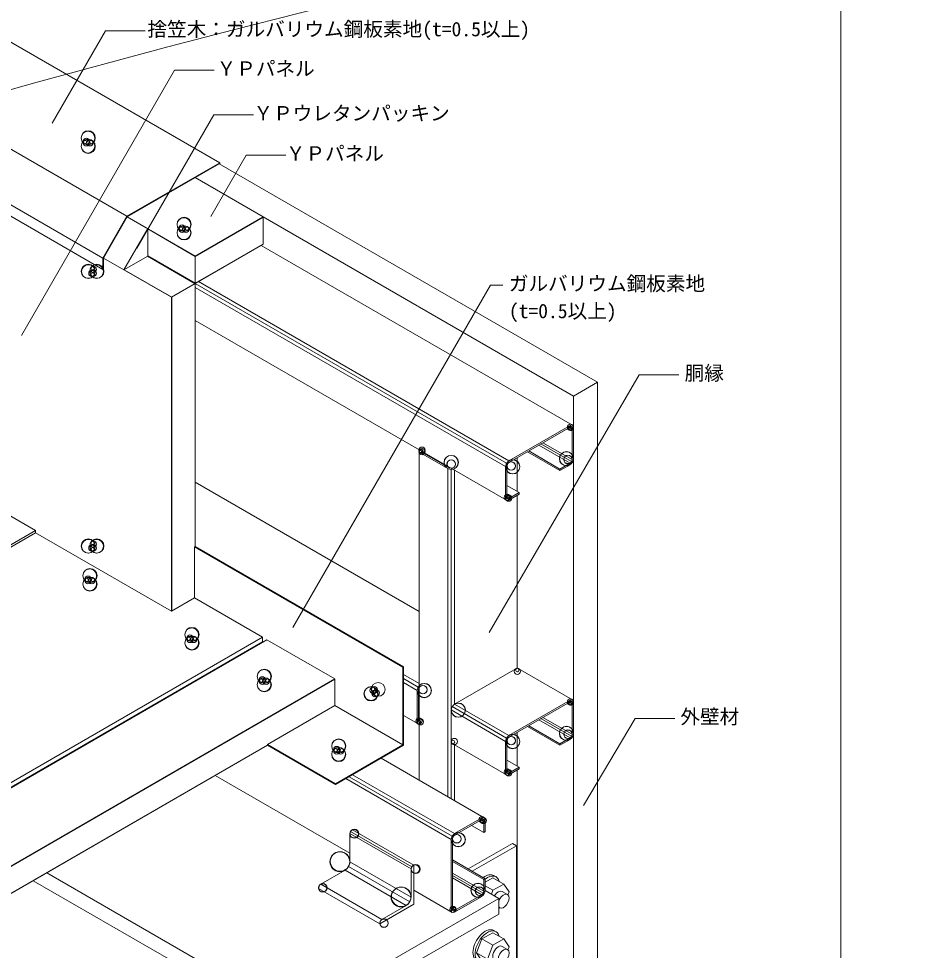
# Model space of a CAD drawing. Units: millimetres, scale not verified. Extents: x -46106 to 18482, y -26766 to 60140.
# Drawn here: x 753 to 1901, y -448 to 739 of the extents above; entities that cross this region are included whole.
import ezdxf
from ezdxf.enums import TextEntityAlignment as Align

# ---------------------------------------------------------------- set-up
doc = ezdxf.new("R2010")
doc.units = ezdxf.units.MM
doc.header["$LTSCALE"] = 7
for name, color, linetype, lineweight in [('0-0_0', 7, 'Continuous', 18), ('0-3_BOUSUI', 1, 'Continuous', 18), ('0-4_MOJI', 7, 'Continuous', 18), ('0-6_dannnetu', 6, 'Continuous', 18), ('0-7_KANAMONO', 5, 'Continuous', 18), ('0-8_doubuti', 5, 'Continuous', 18), ('0-9_bo-do', 3, 'Continuous', 18), ('0-B_STEEL-A', 4, 'Continuous', 18), ('0-C_joint', 3, 'Continuous', 18), ('0-D_dekki2', 1, 'Continuous', 18), ('0-E_hari-S', 5, 'Continuous', 18)]:
    doc.layers.add(name, color=color, linetype=linetype, lineweight=lineweight)
doc.styles.add('ＭＳ ゴシック', font='')
doc.styles.get('ＭＳ ゴシック').set_extended_font_data('MS Gothic')

# ---------------------------------------------------------------- blocks, each defined once
blk = doc.blocks.new('bolt-a')
at = {"layer": '0-C_joint'}
for p, q in [((12.124, 20.321), (29.445, 10.321)), ((13.778, 23.865), (17.242, 21.865)), ((-5.196, 10.321), (12.124, 0.321)), ((3.464, -22), (-13.856, -12)), ((26.908, -1.393), (35.569, -6.393)), ((-13.778, -23.865), (-10.314, -25.865)), ((-5.196, -24.321), (12.124, -34.321)), ((14.661, -22.607), (23.321, -27.607))]:
    blk.add_line(p, q, dxfattribs=at)
for points in [[(12.124, 20.321), (-5.196, 10.321), (-13.856, -12), (-5.196, -24.321)], [(36.22, -6.859), (38.105, -2), (29.445, 10.321), (12.124, 0.321), (3.464, -22), (12.124, -34.321), (23.545, -27.727)]]:
    blk.add_lwpolyline(points, dxfattribs=at)
for centre, major_axis, start_param, end_param in [((0, 0), (-13.778, -23.865), 3.14159265, 6.28318531), ((3.464, -2), (-13.778, -23.865), 2.60333023, 6.82144774), ((20.785, -12), (-6.124, -10.607), 3.14159265, 6.28318531)]:
    blk.add_ellipse(centre, major_axis=major_axis, ratio=0.57735, start_param=start_param, end_param=end_param, dxfattribs=at)
blk.add_ellipse((29.445, -17), major_axis=(-6.124, -10.607), ratio=0.57735, dxfattribs=at)

msp = doc.modelspace()

# ---------------------------------------------------------------- linework, layer by layer
at = {"layer": '0-0_0'}
msp.add_lwpolyline([(-1800.053, -1319.833), (1799.947, -1319.833), (1799.947, 1080.167), (-1800.053, 1080.167)], close=True, dxfattribs=at)
at = {"layer": '0-3_BOUSUI'}
for p, q in [((774.182, 86.917), (681.238, 140.579)), ((774.182, 86.917), (-1662.175, -1319.833)), ((774.182, 83.917), (-1656.979, -1319.833)), ((774.182, 86.917), (774.182, 83.917))]:
    msp.add_line(p, q, dxfattribs=at)
for centre, radius in [((-14589.76, 28624.52), 31515.975), ((-4161.723, 4611.12), 5490.165), ((3793.591, 668.398), 3939.497), ((4516.577, -12800.75), 13965.194), ((2277.97, -4669.531), 5807.595)]:
    msp.add_circle(centre, radius, dxfattribs=at)
at = {"layer": '0-4_MOJI'}
for p, q in [((1353.827, 399.313), (1102, -36.864)), ((1369.446, 399.313), (1353.827, 399.313))]:
    msp.add_line(p, q, dxfattribs=at)
for points in [[(913.753, 723.443), (863.315, 723.443), (795.328, 605.686)], [(1001.825, 673.198), (951.387, 673.198), (756.328, 335.345)], [(1051.826, 616.254), (1001.388, 616.254), (903.327, 446.408)], [(1093.053, 565.05), (1042.615, 565.05), (997.406, 486.747)], [(1593.865, 285.014), (1543.427, 285.014), (1352.139, -43.258)], [(1588.499, -152.724), (1538.061, -152.724), (1472.359, -263.474)]]:
    msp.add_lwpolyline(points, dxfattribs=at)
at = {"layer": '0-6_dannnetu'}
for p, q in [((1064.301, 486.42), (977.7, 536.419)), ((977.698, 436.417), (891.095, 486.417)), ((977.698, 436.067), (1064.301, 486.067)), ((977.698, 436.067), (917.076, 471.067)), ((977.698, 401.767), (1064.301, 451.767)), ((947.387, 383.917), (860.785, 433.917)), ((977.395, 401.242), (916.773, 436.242)), ((977.698, 401.767), (917.076, 436.767)), ((977.698, 401.417), (917.076, 436.417)), ((947.69, 384.092), (887.068, 419.092)), ((977.395, 66.242), (977.395, 401.242)), ((947.69, -15.908), (947.69, 384.092)), ((1279.508, 180.096), (1279.508, 179.167)), ((1390.359, 135.167), (1374.771, 144.167)), ((947.387, -16.083), (774.182, 83.917)), ((1063.435, -49.083), (976.832, 0.917)), ((1063.435, -49.083), (390.966, -437.333)), ((1063.435, -55.083), (396.162, -440.333)), ((1069.064, -52.333), (396.595, -440.583)), ((1069.064, -52.333), (1155.666, -102.333)), ((483.197, -490.933), (1155.666, -102.683)), ((1262.992, -141.297), (1262.187, -140.833)), ((483.197, -525.233), (1069.93, -186.483)), ((1390.359, -214.833), (1374.771, -205.833)), ((1345.326, -297.833), (1329.737, -288.833))]:
    msp.add_line(p, q, dxfattribs=at)
for points in [[(1064.301, 451.417), (1064.301, 486.417), (977.698, 436.417), (977.698, 401.417)], [(917.076, 471.417), (917.076, 436.417), (886.765, 418.917)], [(947.387, -16.083), (976.832, 0.917), (976.832, 65.917), (977.698, 66.417), (977.698, 401.417), (947.387, 383.917)], [(1069.93, -185.833), (1155.666, -136.333), (1155.666, -102.333), (483.197, -490.583), (483.197, -525.583), (1069.93, -186.833)]]:
    msp.add_lwpolyline(points, close=True, dxfattribs=at)
msp.add_lwpolyline([(1063.868, -55.333), (1063.435, -55.083), (1063.435, -49.083)], dxfattribs=at)
at = {"layer": '0-7_KANAMONO'}
for p, q in [((1008.877, 555.419), (463.734, 870.157)), ((890.737, 487.21), (674.23, 612.21)), ((859.919, 433.832), (643.412, 558.832)), ((859.919, 419.417), (643.412, 544.417)), ((1242.269, -87.333), (976.832, 65.917)), ((1243.135, -86.833), (977.698, 66.417)), ((1203.241, -120.212), (1206.303, -123.444)), ((1242.269, -186.333), (1155.666, -136.333)), ((1156.532, -235.833), (1069.93, -185.833)), ((1156.532, -236.833), (1069.93, -186.833)), ((1166.277, -194.222), (1164.797, -195.604)), ((1174.719, -335.333), (1174.719, -299.333)), ((1255.259, -339.833), (1256.125, -339.333)), ((1137.48, -363.833), (1168.657, -345.833)), ((1252.661, -380.333), (1252.661, -344.333)), ((1134.882, -369.333), (1134.882, -368.333)), ((1215.422, -408.833), (1246.599, -390.833))]:
    msp.add_line(p, q, dxfattribs=at)
for points in [[(1008.877, 553.419), (1008.877, 555.419), (890.737, 487.21), (859.919, 433.832), (859.919, 419.417), (860.785, 419.917), (860.785, 433.917), (891.095, 486.417), (1008.011, 553.919)], [(1243.135, -186.833), (1243.135, -86.833), (1242.269, -87.333), (1242.269, -186.333), (1156.532, -235.833), (1156.532, -236.833)]]:
    msp.add_lwpolyline(points, close=True, dxfattribs=at)
msp.add_lwpolyline([(1256.125, -339.333), (1256.125, -389.333), (1212.824, -414.333), (1212.824, -413.333)], dxfattribs=at)
for centre, radius in [((1201.64, -121.294), 8.999), ((1201.671, -120.898), 8.776), ((1204.209, -116.842), 3.991), ((1210.744, -115.66), 8.776), ((1205.925, -115.821), 3.954), ((1204.314, -114.999), 2.146), ((1206.644, -121.058), 3.991), ((1208.385, -120.083), 3.954), ((1208.292, -121.889), 2.146), ((1160.264, -187.918), 8.724), ((1160.264, -198.29), 8.724), ((1160.607, -187.652), 8.989), ((1160.607, -198.557), 8.989), ((1157.998, -192.13), 3.941), ((1158.013, -194.095), 3.962), ((1156.49, -193.104), 2.146), ((1162.922, -194.095), 3.962), ((1164.445, -193.104), 2.146), ((1180.101, -299.539), 5.386), ((1180.484, -299.6), 5.749), ((1161.91, -335.149), 12.636), ((1162.219, -334.869), 12.509), ((1258.043, -344.539), 5.386), ((1258.427, -344.6), 5.749), ((1140.126, -368.498), 5.247), ((1140.303, -368.347), 5.324), ((1239.852, -380.149), 12.636), ((1240.161, -379.869), 12.509), ((1218.068, -413.498), 5.247), ((1218.245, -413.347), 5.324)]:
    msp.add_circle(centre, radius, dxfattribs=at)
at = {"layer": '0-8_doubuti'}
for p, q in [((1458.373, 220.971), (1061.764, 449.953)), ((1377.369, 175.667), (982.028, 403.917)), ((1374.307, 172.435), (977.698, 401.417)), ((1373.039, 168.167), (977.698, 396.417)), ((1374.307, 125.364), (977.698, 354.346)), ((1455.311, 220.667), (1377.369, 175.667)), ((1377.369, 173.667), (1455.311, 218.667)), ((1457.248, 221.258), (1455.311, 220.667)), ((1457.909, 217.167), (1457.909, 177.167)), ((1459.641, 178.167), (1459.641, 218.167)), ((1455.311, 172.667), (1415.474, 195.667)), ((1457.148, 174.607), (1418.072, 197.167)), ((1457.909, 177.167), (1420.67, 198.667)), ((1262.992, 188.167), (1262.992, -231.226)), ((1299.426, 165.667), (1264.785, 185.667)), ((1266.517, 186.667), (1301.158, 166.667)), ((1387.823, 179.703), (1387.823, 136.632)), ((1442.321, 163.167), (1400.751, 187.167)), ((1402.483, 188.167), (1442.321, 165.167)), ((1373.039, 168.167), (1373.039, 128.167)), ((1374.771, 129.167), (1374.771, 169.167)), ((1299.426, 165.667), (1299.426, -252.261)), ((1303.757, 164.632), (1303.757, -254.761)), ((1308.087, 163.596), (1308.087, -134.333)), ((1262.992, -16.226), (977.698, 148.489)), ((1387.823, 131.703), (1387.823, -88.751)), ((1386.029, -89.333), (1308.087, -134.333)), ((1458.373, -129.029), (1389.091, -89.029)), ((1262.992, -108.297), (1243.135, -96.833)), ((1261.724, -112.565), (1243.135, -101.833)), ((1260.455, -116.833), (1243.135, -106.833)), ((1260.455, -116.833), (1260.455, -156.833)), ((1262.187, -155.833), (1262.187, -115.833)), ((1455.311, -129.333), (1377.369, -174.333)), ((1457.248, -128.742), (1455.311, -129.333)), ((1373.039, -181.833), (1303.757, -141.833)), ((1303.757, -141.833), (1303.757, -181.833)), ((1374.307, -177.565), (1305.025, -137.565)), ((1377.369, -174.333), (1308.087, -134.333)), ((1377.369, -176.333), (1455.311, -131.333)), ((1457.909, -132.833), (1457.909, -172.833)), ((1459.641, -171.833), (1459.641, -131.833)), ((1261.724, -159.636), (1243.135, -148.904)), ((1457.148, -175.393), (1418.072, -152.833)), ((1457.909, -172.833), (1420.67, -151.333)), ((1442.321, -186.833), (1400.751, -162.833)), ((1402.483, -161.833), (1442.321, -184.833)), ((1455.311, -177.333), (1415.474, -154.333)), ((1387.823, -170.297), (1387.823, -213.368)), ((1374.307, -224.636), (1305.025, -184.636)), ((1308.087, -186.404), (1308.087, -257.261)), ((1373.039, -181.833), (1373.039, -221.833)), ((1374.771, -220.833), (1374.771, -180.833)), ((1345.79, -279.029), (1214.617, -203.297)), ((1174.719, -324.404), (1003.184, -225.368)), ((1308.087, -299.333), (1178.183, -224.333)), ((1387.823, -218.297), (1387.823, -638.751)), ((1303.757, -306.833), (1169.523, -229.333)), ((1305.025, -302.565), (1173.853, -226.833)), ((1308.087, -299.333), (1342.728, -279.333)), ((1342.728, -281.333), (1308.087, -301.333)), ((1303.757, -396.833), (1303.757, -306.833)), ((1305.489, -305.833), (1305.489, -395.833)), ((1347.058, -356.833), (1305.489, -332.833)), ((1305.489, -334.833), (1345.326, -357.833)), ((1345.326, -372.833), (1305.489, -349.833)), ((1344.565, -375.393), (1305.489, -352.833)), ((1342.728, -377.333), (1305.489, -355.833)), ((1305.025, -399.636), (1256.125, -371.404)), ((1308.087, -397.333), (1342.728, -377.333)), ((1342.728, -379.333), (1308.087, -399.333)), ((1304.214, -398.805), (1303.757, -396.833))]:
    msp.add_line(p, q, dxfattribs=at)
for points in [[(1455.311, 172.667), (1442.321, 165.167), (1442.321, 163.167), (1455.311, 170.667)], [(1377.369, 125.667), (1390.359, 133.167), (1390.359, 135.167), (1377.369, 127.667)], [(1455.311, -177.333), (1442.321, -184.833), (1442.321, -186.833), (1455.311, -179.333)], [(1377.369, -224.333), (1390.359, -216.833), (1390.359, -214.833), (1377.369, -222.333)], [(1347.058, -281.833), (1347.058, -296.833), (1345.326, -297.833), (1345.326, -282.833)], [(1345.326, -372.833), (1345.326, -357.833), (1347.058, -356.833), (1347.058, -371.833)]]:
    msp.add_lwpolyline(points, dxfattribs=at)
for centre, radius in [((1455.688, 218.29), 3.955), ((1455.537, 217.241), 2.373), ((1456.566, 216.633), 2.39), ((1457.3, 219.112), 2.146), ((1456.504, 217.734), 1.288), ((1266.676, 189.174), 3.984), ((1266.656, 187.182), 3.955), ((1265.138, 188.167), 2.146), ((1267.652, 188.771), 2.39), ((1266.729, 188.167), 1.288), ((1303.614, 173.606), 8.975), ((1303.9, 173.604), 8.973), ((1450.53, 178.263), 8.975), ((1450.675, 178.51), 8.973), ((1452.442, 177.225), 5.385), ((1452.529, 177.373), 5.384), ((1303.671, 171.43), 5.385), ((1303.843, 171.429), 5.384), ((1382.007, 167.825), 8.975), ((1382.148, 168.073), 8.973), ((1380.152, 168.962), 5.385), ((1380.236, 169.111), 5.384), ((1375.286, 129.03), 3.955), ((1377.021, 128.051), 3.984), ((1376.119, 129.685), 2.373), ((1377.16, 129.098), 2.39), ((1375.38, 127.223), 2.146), ((1376.175, 128.601), 1.288), ((1388.121, -92.723), 3.984), ((1388.018, -90.888), 2.146), ((1269.424, -117.175), 8.975), ((1269.565, -116.927), 8.973), ((1267.568, -116.038), 5.385), ((1267.653, -115.889), 5.384), ((1455.688, -131.71), 3.955), ((1455.537, -132.759), 2.373), ((1457.3, -130.888), 2.146), ((1312.725, -142.175), 8.975), ((1312.866, -141.927), 8.973), ((1456.566, -133.367), 2.39), ((1456.504, -132.266), 1.288), ((1262.703, -155.97), 3.955), ((1264.438, -156.949), 3.984), ((1264.577, -155.902), 2.39), ((1262.797, -157.777), 2.146), ((1263.592, -156.399), 1.288), ((1450.53, -171.737), 8.975), ((1450.675, -171.49), 8.973), ((1307.739, -181.949), 3.984), ((1382.007, -182.175), 8.975), ((1382.148, -181.927), 8.973), ((1380.152, -181.038), 5.385), ((1380.236, -180.889), 5.384), ((1452.442, -172.775), 5.385), ((1452.529, -172.627), 5.384), ((1306.098, -182.777), 2.146), ((1375.286, -220.97), 3.955), ((1377.021, -221.949), 3.984), ((1375.38, -222.777), 2.146), ((1376.119, -220.315), 2.373), ((1377.16, -220.902), 2.39), ((1376.175, -221.399), 1.288), ((1343.104, -281.71), 3.955), ((1342.954, -282.759), 2.373), ((1344.819, -282.723), 3.984), ((1343.983, -283.367), 2.39), ((1344.717, -280.888), 2.146), ((1343.921, -282.266), 1.288), ((1312.723, -307.175), 8.973), ((1312.868, -306.928), 8.975), ((1310.868, -306.038), 5.384), ((1310.955, -305.89), 5.385), ((1337.948, -371.739), 8.973), ((1338.089, -371.49), 8.975), ((1339.86, -372.776), 5.384), ((1339.945, -372.627), 5.385), ((1306.004, -395.97), 3.955), ((1306.098, -397.777), 2.146), ((1306.837, -395.315), 2.373), ((1307.878, -395.902), 2.39), ((1306.893, -396.399), 1.288)]:
    msp.add_circle(centre, radius, dxfattribs=at)
at = {"layer": '0-9_bo-do'}
msp.add_line((1459.643, 258.169), (1064.301, 486.42), dxfattribs=at)
for points in [[(1489.954, -1319.833), (1489.954, 275.669), (1008.011, 553.919)], [(1459.643, -1319.833), (1459.643, 258.169), (1489.954, 275.669)]]:
    msp.add_lwpolyline(points, dxfattribs=at)
at = {"layer": '0-B_STEEL-A'}
for p, q in [((1381.699, -311.833), (1325.407, -344.333)), ((1386.895, -314.833), (1381.699, -311.833)), ((1104.571, -531.833), (788.471, -349.333)), ((946.521, -460.583), (771.151, -359.333)), ((1364.378, -381.833), (1347.058, -371.833)), ((1364.378, -401.833), (1250.929, -467.333))]:
    msp.add_line(p, q, dxfattribs=at)
for points in [[(1256.991, -539.833), (1386.895, -464.833), (1386.895, -314.833), (1330.603, -347.333)], [(1218.02, -486.333), (1104.571, -551.833), (1104.571, -531.833), (1364.378, -381.833), (1364.378, -401.833)]]:
    msp.add_lwpolyline(points, dxfattribs=at)
at = {"layer": '0-C_joint'}
for p, q in [((1356.757, -355.576), (1347.058, -361.176)), ((1356.757, -355.576), (1370.614, -363.576)), ((1358.081, -352.741), (1360.852, -354.341)), ((1347.058, -365.976), (1356.757, -371.576)), ((1368.585, -372.947), (1375.513, -376.947)), ((1364.378, -393.146), (1365.715, -393.918)), ((1364.378, -394.889), (1365.894, -394.014))]:
    msp.add_line(p, q, dxfattribs=at)
msp.add_lwpolyline([(1376.034, -377.32), (1377.542, -373.433), (1370.614, -363.576), (1356.757, -371.576), (1354.901, -376.361)], dxfattribs=at)
for centre, major_axis, start_param, end_param in [((1347.058, -371.833), (11.023, 19.092), 6.28318531, 7.22384439), ((1349.829, -373.433), (11.023, 19.092), 5.74492288, 7.24731127), ((1363.686, -381.433), (4.899, 8.485), 6.28318531, 7.85398163), ((1370.614, -385.433), (4.899, 8.485), 2.8072213, 8.18835299)]:
    msp.add_ellipse(centre, major_axis=major_axis, ratio=0.57735, start_param=start_param, end_param=end_param, dxfattribs=at)
at = {"layer": '0-D_dekki2'}
for p, q in [((847.056, 580.554), (845.577, 579.172)), ((969.182, 470.304), (967.703, 468.922)), ((847.986, 422.762), (849.368, 421.282)), ((847.986, 72.762), (849.368, 71.282)), ((849.274, 22.799), (847.794, 21.417)), ((979.177, -52.201), (977.698, -53.583)), ((1071.409, -105.451), (1069.93, -106.833))]:
    msp.add_line(p, q, dxfattribs=at)
for centre, radius in [((841.044, 586.858), 8.724), ((841.386, 587.125), 8.989), ((841.044, 576.486), 8.724), ((841.386, 576.22), 8.989), ((838.792, 580.682), 3.962), ((838.777, 582.647), 3.941), ((837.269, 581.672), 2.146), ((843.701, 580.682), 3.962), ((845.224, 581.672), 2.146), ((963.169, 476.608), 8.724), ((963.169, 466.236), 8.724), ((963.512, 476.874), 8.989), ((963.512, 465.969), 8.989), ((960.903, 472.396), 3.941), ((960.918, 470.431), 3.962), ((959.395, 471.422), 2.146), ((965.827, 470.431), 3.962), ((967.35, 471.422), 2.146), ((841.415, 417.092), 8.989), ((841.682, 416.749), 8.724), ((845.893, 414.483), 3.941), ((852.054, 416.749), 8.724), ((852.321, 417.092), 8.989), ((847.858, 419.407), 3.962), ((847.858, 414.498), 3.962), ((846.868, 420.93), 2.146), ((846.868, 412.975), 2.146), ((841.415, 67.092), 8.989), ((841.682, 66.749), 8.724), ((852.054, 66.749), 8.724), ((852.321, 67.092), 8.989), ((847.858, 69.407), 3.962), ((846.868, 70.93), 2.146), ((845.893, 64.483), 3.941), ((847.858, 64.498), 3.962), ((846.868, 62.975), 2.146), ((843.261, 29.103), 8.724), ((843.603, 29.37), 8.989), ((843.261, 18.731), 8.724), ((843.603, 18.465), 8.989), ((841.009, 22.927), 3.962), ((840.994, 24.892), 3.941), ((839.486, 23.917), 2.146), ((845.919, 22.927), 3.962), ((847.442, 23.917), 2.146), ((973.165, -45.897), 8.724), ((973.507, -45.63), 8.989), ((970.898, -50.108), 3.941), ((973.165, -56.269), 8.724), ((973.507, -56.535), 8.989), ((970.913, -52.073), 3.962), ((969.39, -51.083), 2.146), ((975.822, -52.073), 3.962), ((977.346, -51.083), 2.146), ((1065.396, -99.147), 8.724), ((1065.739, -98.88), 8.989), ((1065.396, -109.519), 8.724), ((1065.739, -109.785), 8.989), ((1063.145, -105.323), 3.962), ((1063.13, -103.358), 3.941), ((1061.622, -104.333), 2.146), ((1068.054, -105.323), 3.962), ((1069.577, -104.333), 2.146)]:
    msp.add_circle(centre, radius, dxfattribs=at)
at = {"layer": '0-E_hari-S'}
for p, q in [((1256.125, -339.333), (1178.183, -294.333)), ((1252.661, -344.333), (1174.719, -299.333)), ((1253.422, -341.772), (1175.48, -296.772)), ((1250.885, -386.307), (1172.943, -341.307)), ((1252.661, -380.333), (1174.719, -335.333)), ((1246.599, -390.833), (1168.657, -345.833)), ((1215.422, -408.833), (1137.48, -363.833)), ((1212.824, -414.333), (1134.882, -369.333))]:
    msp.add_line(p, q, dxfattribs=at)

# ---------------------------------------------------------------- block references
at = {"layer": '0-C_joint', "xscale": 0.8, "yscale": 0.8}
msp.add_blockref('bolt-a', (1347.058, -441.833), dxfattribs=at)

# ---------------------------------------------------------------- texts
at = {"layer": '0-4_MOJI', "style": 'ＭＳ ゴシック'}
for s, p in [('捨笠木：ガルバリウム鋼板素地(t=0.5以上)', (916.753, 710.943)), ('ＹＰパネル', (1004.825, 660.698)), ('ＹＰウレタンパッキン', (1051.826, 603.754)), ('ＹＰパネル', (1093.053, 552.55)), ('ガルバリウム鋼板素地', (1377.19, 386.813)), ('(t=0.5以上)', (1377.19, 351.813)), ('胴縁', (1601.106, 272.724)), ('外壁材', (1595.74, -165.013))]:
    msp.add_text(s, height=18.33, dxfattribs=at).set_placement(p, align=Align.BOTTOM_LEFT)

doc.saveas('drawing.dxf')
